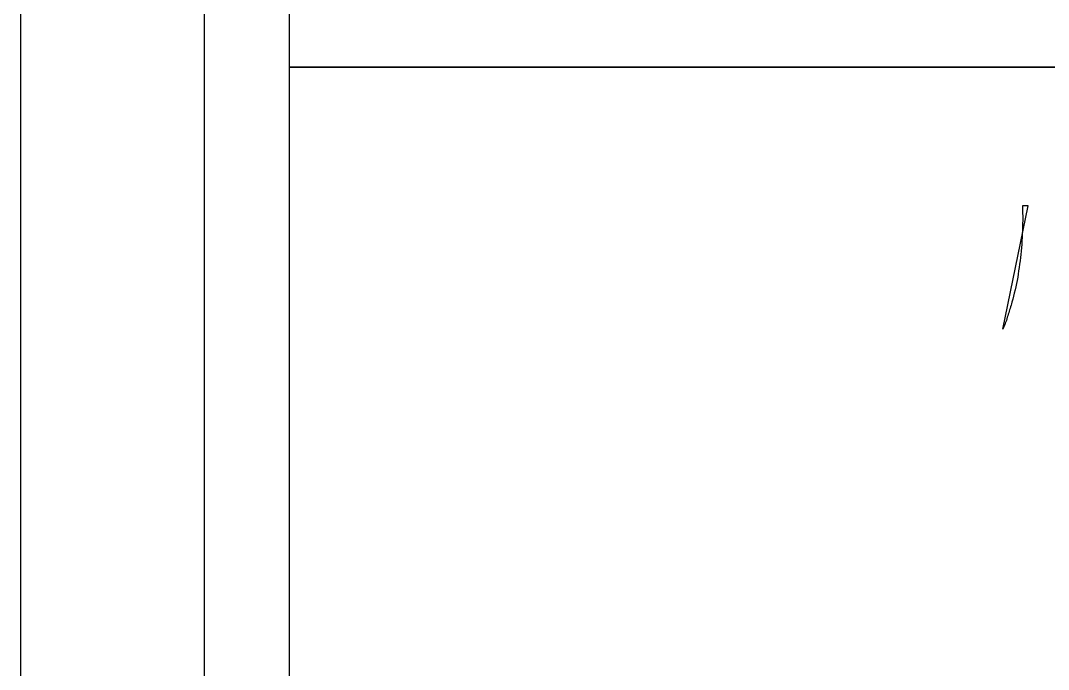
# Model space of a CAD drawing. Header units: centimetres. Extents: x -9.8 to 10, y -7 to 14.1.
# Drawn here: x -9.825 to -8.451, y 6.216 to 7.083 of the extents above; entities that cross this region are included whole.
import ezdxf

# ---------------------------------------------------------------- set-up
doc = ezdxf.new("R2010")
doc.units = ezdxf.units.CM
doc.header["$MEASUREMENT"] = 0
doc.layers.add('layer 1', color=7, linetype='Continuous')

msp = doc.modelspace()

# ---------------------------------------------------------------- linework, layer by layer
at = {"layer": 'layer 1', "color": 39}
for points, knots in [([(-9.82468, 14.13885), (-9.82468, 14.13885), (9.96952, 14.13885), (9.96952, 14.13885), (9.96952, 14.13885), (9.96952, 14.13885), (9.96952, 4.48211), (9.96952, 4.48211), (9.96952, 4.48211), (9.96952, 4.48211), (-9.82468, 4.48211), (-9.82468, 4.48211), (-9.82468, 4.48211), (-9.82468, 4.48211), (-9.82468, 14.13885), (-9.82468, 14.13885)], [0, 0, 0, 0, 0.2, 0.2, 0.2, 0.2, 0.4, 0.4, 0.4, 0.4, 0.6, 0.6, 0.6, 0.6, 1, 1, 1, 1]), ([(-9.57944, 13.86465), (-9.57944, 13.86465), (9.72428, 13.86465), (9.72428, 13.86465), (9.72428, 13.86465), (9.72428, 13.86465), (9.72428, 4.69839), (9.72428, 4.69839), (9.72428, 4.69839), (9.72428, 4.69839), (-9.57944, 4.69839), (-9.57944, 4.69839), (-9.57944, 4.69839), (-9.57944, 4.69839), (-9.57944, 13.86465), (-9.57944, 13.86465)], [0, 0, 0, 0, 0.2, 0.2, 0.2, 0.2, 0.4, 0.4, 0.4, 0.4, 0.6, 0.6, 0.6, 0.6, 1, 1, 1, 1]), ([(-8.47775, 7.0212), (-8.47775, 7.0212), (-8.16835, 7.0212), (-8.16835, 7.0212), (-8.16835, 7.0212), (-8.16835, 7.0212), (-7.17638, 7.0212), (-7.17638, 7.0212), (-7.17638, 7.0212), (-7.17638, 7.0212), (-7.17638, 9.31058), (-7.17638, 9.31058), (-7.17638, 9.31058), (-7.17638, 9.31058), (-8.16835, 9.31058), (-8.16835, 9.31058), (-8.16835, 9.31058), (-8.16835, 9.31058), (-8.47775, 9.31058), (-8.47775, 9.31058), (-8.47775, 9.31058), (-8.47775, 9.31058), (-9.46535, 9.31058), (-9.46535, 9.31058), (-9.46535, 9.31058), (-9.46535, 9.31058), (-9.46535, 7.0212), (-9.46535, 7.0212), (-9.46535, 7.0212), (-9.46535, 7.0212), (-8.47775, 7.0212), (-8.47775, 7.0212)], [0, 0, 0, 0, 0.1111111, 0.1111111, 0.1111111, 0.1111111, 0.2222222, 0.2222222, 0.2222222, 0.2222222, 0.3333333, 0.3333333, 0.3333333, 0.3333333, 0.4444444, 0.4444444, 0.4444444, 0.4444444, 0.5555556, 0.5555556, 0.5555556, 0.5555556, 0.6666667, 0.6666667, 0.6666667, 0.6666667, 0.7777778, 0.7777778, 0.7777778, 0.7777778, 1, 1, 1, 1]), ([(-8.47775, 4.73223), (-8.47775, 4.73223), (-8.16835, 4.73223), (-8.16835, 4.73223), (-8.16835, 4.73223), (-8.16835, 4.73223), (-7.17638, 4.73223), (-7.17638, 4.73223), (-7.17638, 4.73223), (-7.17638, 4.73223), (-7.17638, 7.0212), (-7.17638, 7.0212), (-7.17638, 7.0212), (-7.17638, 7.0212), (-8.16835, 7.0212), (-8.16835, 7.0212), (-8.16835, 7.0212), (-8.16835, 7.0212), (-8.47775, 7.0212), (-8.47775, 7.0212), (-8.47775, 7.0212), (-8.47775, 7.0212), (-9.46535, 7.0212), (-9.46535, 7.0212), (-9.46535, 7.0212), (-9.46535, 7.0212), (-9.46535, 4.73223), (-9.46535, 4.73223), (-9.46535, 4.73223), (-9.46535, 4.73223), (-8.47775, 4.73223), (-8.47775, 4.73223)], [0, 0, 0, 0, 0.1111111, 0.1111111, 0.1111111, 0.1111111, 0.2222222, 0.2222222, 0.2222222, 0.2222222, 0.3333333, 0.3333333, 0.3333333, 0.3333333, 0.4444444, 0.4444444, 0.4444444, 0.4444444, 0.5555556, 0.5555556, 0.5555556, 0.5555556, 0.6666667, 0.6666667, 0.6666667, 0.6666667, 0.7777778, 0.7777778, 0.7777778, 0.7777778, 1, 1, 1, 1]), ([(-8.51139, 6.67109), (-8.51139, 6.67109), (-8.51139, 6.67109), (-8.51139, 6.67109), (-8.51139, 6.67109), (-8.51139, 6.67109), (-8.51056, 6.67296), (-8.51056, 6.67296), (-8.51056, 6.67296), (-8.51056, 6.67296), (-8.50973, 6.67504), (-8.50973, 6.67504), (-8.50973, 6.67504), (-8.50973, 6.67504), (-8.50911, 6.67691), (-8.50911, 6.67691), (-8.50911, 6.67691), (-8.50911, 6.67691), (-8.50827, 6.67898), (-8.50827, 6.67898), (-8.50827, 6.67898), (-8.50827, 6.67898), (-8.50765, 6.68085), (-8.50765, 6.68085), (-8.50765, 6.68085), (-8.50765, 6.68085), (-8.50682, 6.68272), (-8.50682, 6.68272), (-8.50682, 6.68272), (-8.50682, 6.68272), (-8.5062, 6.6848), (-8.5062, 6.6848), (-8.5062, 6.6848), (-8.5062, 6.6848), (-8.50558, 6.68688), (-8.50558, 6.68688), (-8.50558, 6.68688), (-8.50558, 6.68688), (-8.50474, 6.68874), (-8.50474, 6.68874), (-8.50474, 6.68874), (-8.50474, 6.68874), (-8.50433, 6.69082), (-8.50433, 6.69082), (-8.50433, 6.69082), (-8.50433, 6.69082), (-8.50371, 6.69269), (-8.50371, 6.69269), (-8.50371, 6.69269), (-8.50371, 6.69269), (-8.50308, 6.69477), (-8.50308, 6.69477), (-8.50308, 6.69477), (-8.50308, 6.69477), (-8.50246, 6.69664), (-8.50246, 6.69664), (-8.50246, 6.69664), (-8.50246, 6.69664), (-8.50184, 6.69871), (-8.50184, 6.69871), (-8.50184, 6.69871), (-8.50184, 6.69871), (-8.50121, 6.70079), (-8.50121, 6.70079), (-8.50121, 6.70079), (-8.50121, 6.70079), (-8.50059, 6.70286), (-8.50059, 6.70286), (-8.50059, 6.70286), (-8.50059, 6.70286), (-8.49997, 6.70494), (-8.49997, 6.70494), (-8.49997, 6.70494), (-8.49997, 6.70494), (-8.49935, 6.70681), (-8.49935, 6.70681), (-8.49935, 6.70681), (-8.49935, 6.70681), (-8.49831, 6.71096), (-8.49831, 6.71096), (-8.49831, 6.71096), (-8.49831, 6.71096), (-8.49727, 6.71512), (-8.49727, 6.71512), (-8.49727, 6.71512), (-8.49727, 6.71512), (-8.49623, 6.71906), (-8.49623, 6.71906), (-8.49623, 6.71906), (-8.49623, 6.71906), (-8.49519, 6.72342), (-8.49519, 6.72342), (-8.49519, 6.72342), (-8.49519, 6.72342), (-8.49436, 6.72758), (-8.49436, 6.72758), (-8.49436, 6.72758), (-8.49436, 6.72758), (-8.49332, 6.73173), (-8.49332, 6.73173), (-8.49332, 6.73173), (-8.49332, 6.73173), (-8.49249, 6.73609), (-8.49249, 6.73609), (-8.49249, 6.73609), (-8.49249, 6.73609), (-8.49166, 6.74045), (-8.49166, 6.74045), (-8.49166, 6.74045), (-8.49166, 6.74045), (-8.49125, 6.7446), (-8.49125, 6.7446), (-8.49125, 6.7446), (-8.49125, 6.7446), (-8.49042, 6.74896), (-8.49042, 6.74896), (-8.49042, 6.74896), (-8.49042, 6.74896), (-8.48979, 6.75332), (-8.48979, 6.75332), (-8.48979, 6.75332), (-8.48979, 6.75332), (-8.48917, 6.75769), (-8.48917, 6.75769), (-8.48917, 6.75769), (-8.48917, 6.75769), (-8.48855, 6.76205), (-8.48855, 6.76205), (-8.48855, 6.76205), (-8.48855, 6.76205), (-8.48813, 6.76661), (-8.48813, 6.76661), (-8.48813, 6.76661), (-8.48813, 6.76661), (-8.48751, 6.77077), (-8.48751, 6.77077), (-8.48751, 6.77077), (-8.48751, 6.77077), (-8.48709, 6.77534), (-8.48709, 6.77534), (-8.48709, 6.77534), (-8.48709, 6.77534), (-8.48668, 6.7799), (-8.48668, 6.7799), (-8.48668, 6.7799), (-8.48668, 6.7799), (-8.48626, 6.78427), (-8.48626, 6.78427), (-8.48626, 6.78427), (-8.48626, 6.78427), (-8.48606, 6.78883), (-8.48606, 6.78883), (-8.48606, 6.78883), (-8.48606, 6.78883), (-8.48585, 6.79361), (-8.48585, 6.79361), (-8.48585, 6.79361), (-8.48585, 6.79361), (-8.48564, 6.79797), (-8.48564, 6.79797), (-8.48564, 6.79797), (-8.48564, 6.79797), (-8.48543, 6.80275), (-8.48543, 6.80275), (-8.48543, 6.80275), (-8.48543, 6.80275), (-8.48523, 6.80752), (-8.48523, 6.80752), (-8.48523, 6.80752), (-8.48523, 6.80752), (-8.48523, 6.81188), (-8.48523, 6.81188), (-8.48523, 6.81188), (-8.48523, 6.81188), (-8.48502, 6.81666), (-8.48502, 6.81666), (-8.48502, 6.81666), (-8.48502, 6.81666), (-8.48502, 6.82144), (-8.48502, 6.82144), (-8.48502, 6.82144), (-8.48502, 6.82144), (-8.48523, 6.82621), (-8.48523, 6.82621), (-8.48523, 6.82621), (-8.48523, 6.82621), (-8.48523, 6.83099), (-8.48523, 6.83099), (-8.48523, 6.83099), (-8.48523, 6.83099), (-8.48543, 6.83556), (-8.48543, 6.83556), (-8.48543, 6.83556), (-8.48543, 6.83556), (-8.47775, 6.83556), (-8.47775, 6.83556), (-8.47775, 6.83556), (-8.51139, 6.67109), (-8.51139, 6.67109)], [0, 0, 0, 0, 0.02, 0.02, 0.02, 0.02, 0.04, 0.04, 0.04, 0.04, 0.06, 0.06, 0.06, 0.06, 0.08, 0.08, 0.08, 0.08, 0.1, 0.1, 0.1, 0.1, 0.12, 0.12, 0.12, 0.12, 0.14, 0.14, 0.14, 0.14, 0.16, 0.16, 0.16, 0.16, 0.18, 0.18, 0.18, 0.18, 0.2, 0.2, 0.2, 0.2, 0.22, 0.22, 0.22, 0.22, 0.24, 0.24, 0.24, 0.24, 0.26, 0.26, 0.26, 0.26, 0.28, 0.28, 0.28, 0.28, 0.3, 0.3, 0.3, 0.3, 0.32, 0.32, 0.32, 0.32, 0.34, 0.34, 0.34, 0.34, 0.36, 0.36, 0.36, 0.36, 0.38, 0.38, 0.38, 0.38, 0.4, 0.4, 0.4, 0.4, 0.42, 0.42, 0.42, 0.42, 0.44, 0.44, 0.44, 0.44, 0.46, 0.46, 0.46, 0.46, 0.48, 0.48, 0.48, 0.48, 0.5, 0.5, 0.5, 0.5, 0.52, 0.52, 0.52, 0.52, 0.54, 0.54, 0.54, 0.54, 0.56, 0.56, 0.56, 0.56, 0.58, 0.58, 0.58, 0.58, 0.6, 0.6, 0.6, 0.6, 0.62, 0.62, 0.62, 0.62, 0.64, 0.64, 0.64, 0.64, 0.66, 0.66, 0.66, 0.66, 0.68, 0.68, 0.68, 0.68, 0.7, 0.7, 0.7, 0.7, 0.72, 0.72, 0.72, 0.72, 0.74, 0.74, 0.74, 0.74, 0.76, 0.76, 0.76, 0.76, 0.78, 0.78, 0.78, 0.78, 0.8, 0.8, 0.8, 0.8, 0.82, 0.82, 0.82, 0.82, 0.84, 0.84, 0.84, 0.84, 0.86, 0.86, 0.86, 0.86, 0.88, 0.88, 0.88, 0.88, 0.9, 0.9, 0.9, 0.9, 0.92, 0.92, 0.92, 0.92, 0.94, 0.94, 0.94, 0.94, 0.96, 0.96, 0.96, 0.96, 1, 1, 1, 1.167875, 1.167875, 1.167875, 1.167875])]:
    msp.add_open_spline(points, degree=3, knots=knots, dxfattribs=at)

doc.saveas('drawing.dxf')
